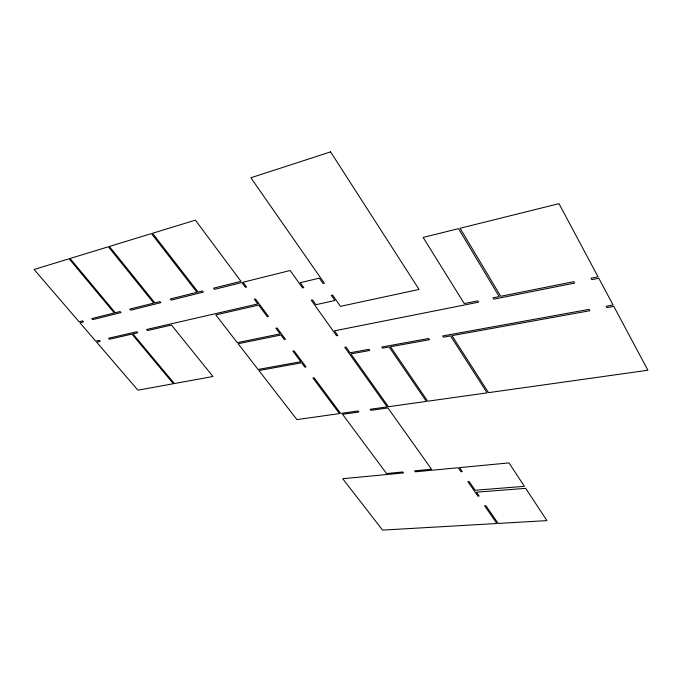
<?xml version="1.0" encoding="UTF-8"?>
<svg xmlns="http://www.w3.org/2000/svg" width="682" height="682" viewBox="0 0 682 682"><rect width="100%" height="100%" fill="white"/><g stroke="black" fill="none" stroke-linecap="round" stroke-linejoin="round"><path stroke-width="1.02" d="M330.582 151.89L250.882 177.772L324.334 283.2L323.046 283.499L319.312 278.154L300.276 282.689L303.78 287.616L302.527 287.906L290.157 270.515L243.022 282.246L246.586 287.045L245.426 287.327L241.854 282.536L214.446 289.347L213.551 288.171L240.959 281.325L195.393 220.15L152.538 233.261L198.078 292.041L202.46 290.941L203.355 292.109L171.182 300.106L170.287 298.98L196.987 292.314L151.447 233.594L109.376 246.466L154.805 302.851L159.92 301.572L160.816 302.689L130.697 310.182L129.802 309.091L153.782 303.106L108.361 246.773L70.05 258.495L115.275 312.723L120.083 311.521L120.978 312.595L92.692 319.628L91.797 318.588L114.32 312.961L69.104 258.785L34.1 269.492L79.069 321.768L82.667 320.864L83.554 321.904L79.956 322.799L95.778 341.188L99.393 340.352L100.263 341.367L96.648 342.193L137.935 390.189L173.381 383.719L131.976 334.103L109.418 339.269L108.549 338.246L136.86 331.733L137.738 332.782L132.93 333.89L174.345 383.548L212.963 376.498L171.489 325.058L147.483 330.557L146.613 329.491L257.787 303.925L254.292 299.236L255.452 298.963L268.495 316.482L267.327 316.738L258.657 305.093L215.802 314.905L237.293 342.645L280.106 333.89L275.878 328.213L277.045 327.974L285.468 339.295L284.3 339.525L280.941 335.015L238.137 343.737L258.086 369.474L300.822 361.707L292.91 351.085L294.07 350.863L306.039 366.95L304.88 367.155L301.64 362.798L258.904 370.522L296.917 419.592L339.474 413.607L312.919 377.956L314.078 377.76L340.633 413.445L358.152 410.982L358.911 412.022L342.552 414.306L386.566 473.53L402.798 471.97L403.505 472.933L342.731 478.713L382.559 530.11L496.897 523.512L484.561 505.72L485.814 505.626L498.141 523.435L546.938 520.613L525.711 488.329L476.513 492.191L479.182 496.044L477.929 496.138L467.852 481.603L469.105 481.492L475.166 490.256L524.39 486.326L508.994 462.908L459.498 467.613L462.285 471.637L461.023 471.756L458.236 467.733L415.329 471.808L414.63 470.844L431.518 469.225L387.93 407.964L370.889 410.342L370.13 409.294L387.18 406.898L344.777 347.3L346.021 347.07L350.071 352.764L368.962 349.337L369.772 350.488L350.88 353.907L388.408 406.728L426.378 401.391L389.158 346.985L382.628 348.17L381.826 347.002L428.722 338.485L429.515 339.696L390.471 346.746L427.682 401.204L487.118 392.849L450.538 335.894L443.462 337.172L442.669 335.953L589.077 309.364L589.828 310.728L451.961 335.638L488.525 392.653L647.9 370.241L613.826 306.388L606.895 307.642L606.153 306.261L613.084 305.007L598.813 278.265L591.84 279.654L591.072 278.23L598.046 276.832L558.993 203.654L460.086 228.257L500.724 296.286L573.894 281.657L574.67 283.064L493.777 299.159L492.984 297.829L499.173 296.593L458.509 228.649L423.147 237.438L464.263 303.567L477.732 300.881L478.534 302.186L334.487 330.838L337.812 335.518L336.567 335.757L311.239 300.157L312.492 299.875L315.911 304.701L334.913 300.515L331.316 295.357L332.586 295.05L340.454 306.346L419.072 289.441L330.582 151.89"/></g></svg>
